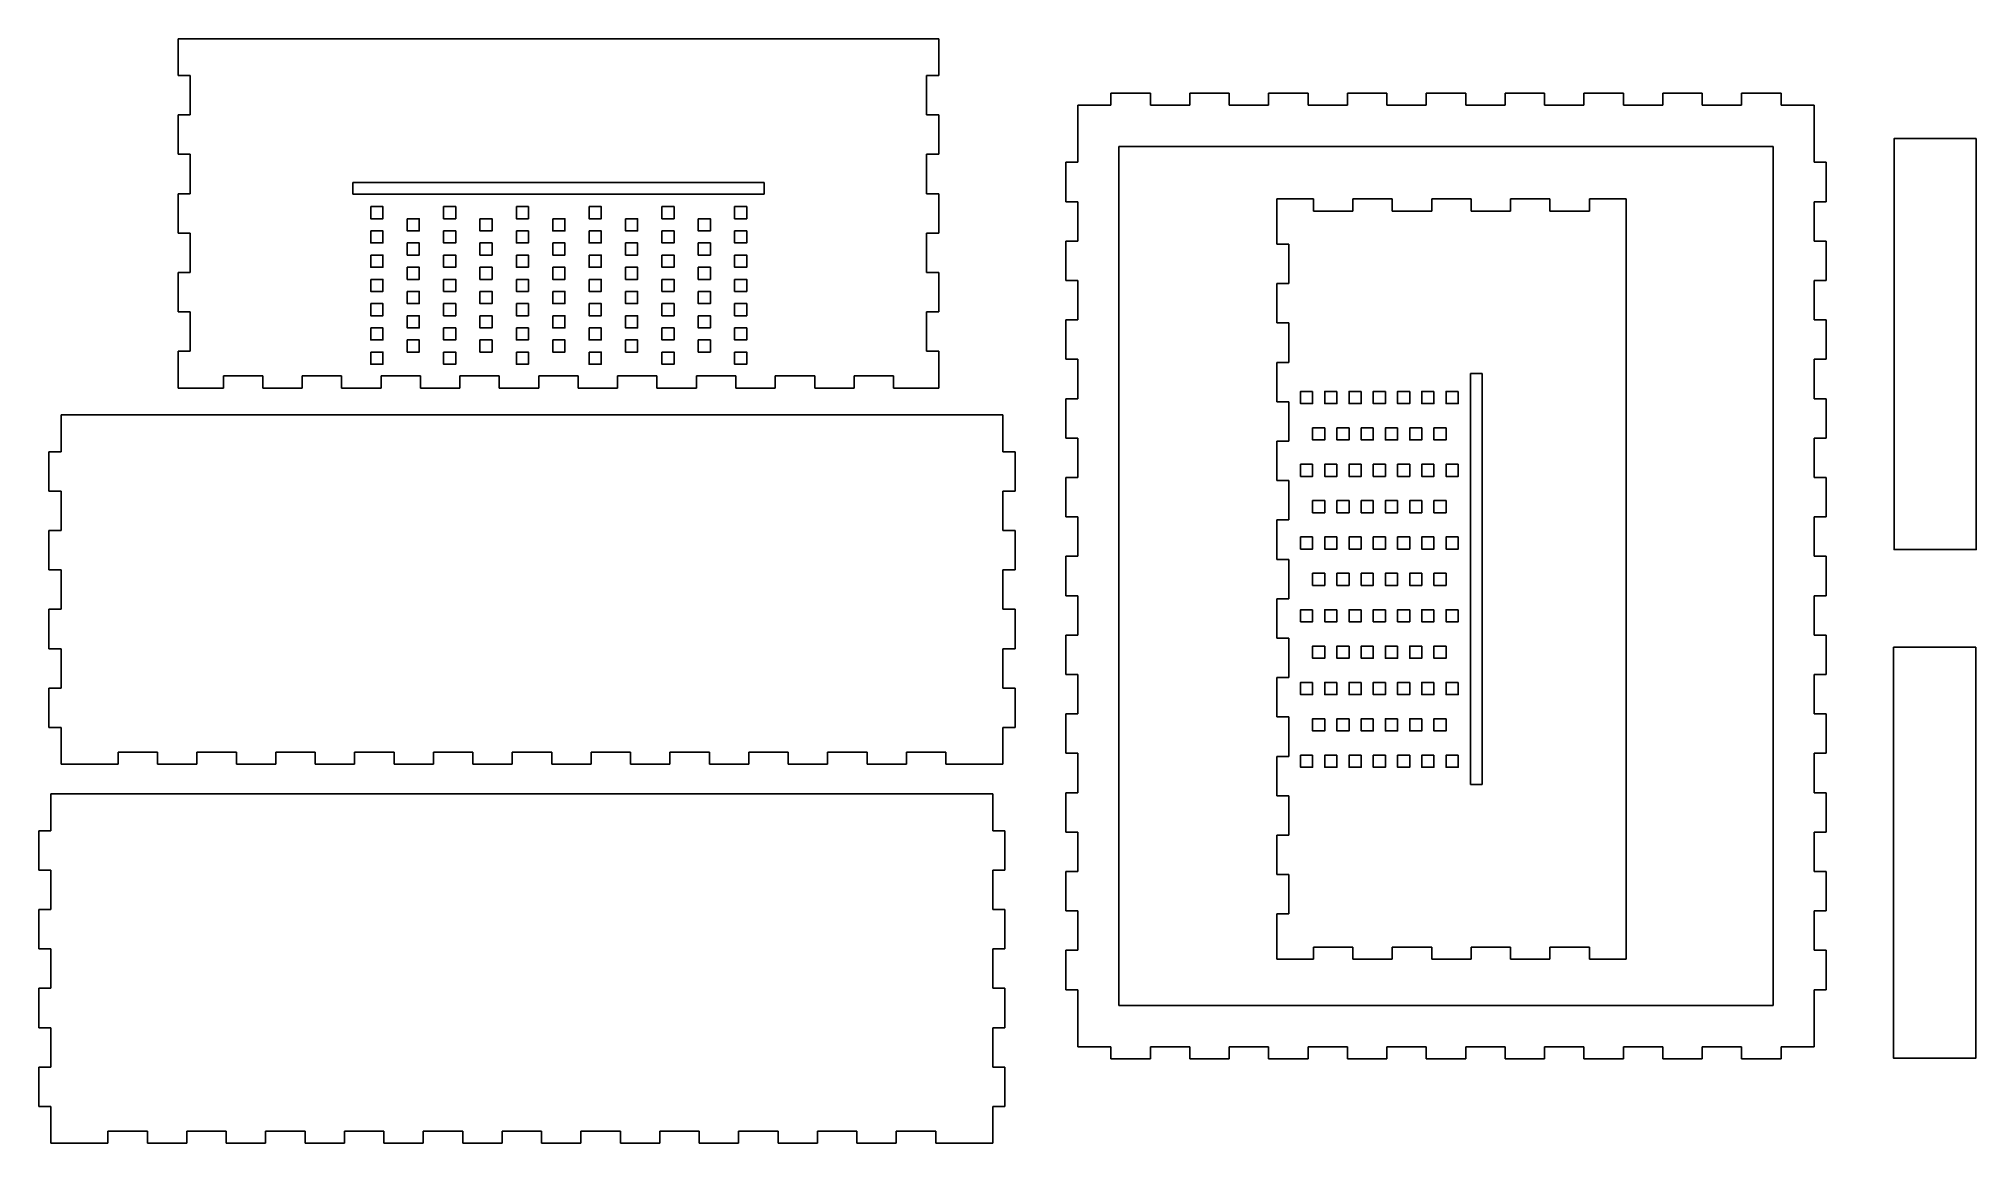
# Model space of a CAD drawing. Header units: millimetres. Extents: x 123 to 1065, y -8 to 530.
import ezdxf

# ---------------------------------------------------------------- set-up
doc = ezdxf.new("R2010")
doc.units = ezdxf.units.MM
doc.header["$MEASUREMENT"] = 0
doc.layers.get('0').update_dxf_attribs({"linetype": 'CONTINUOUS'})
for name, color, linetype in [('back_outsideCutPath', 7, 'CONTINUOUS'), ('bottom_outsideCutPath', 7, 'CONTINUOUS'), ('left_outsideCutPath', 7, 'CONTINUOUS'), ('right_outsideCutPath', 7, 'CONTINUOUS')]:
    doc.layers.add(name, color=color, linetype=linetype)

msp = doc.modelspace()

# ---------------------------------------------------------------- linework, layer by layer
at = {"linetype": 'Continuous'}
for p, q in [((648.43, 477.44), (966.63, 477.44)), ((648.43, 477.44), (648.43, 59.24)), ((966.63, 59.24), (966.63, 477.44)), ((375.78, 459.82), (275.78, 459.82)), ((275.78, 459.82), (275.78, 454.12)), ((275.78, 454.12), (475.78, 454.12)), ((475.78, 459.82), (375.78, 459.82)), ((475.78, 454.12), (475.78, 459.82)), ((825.18, 366.85), (819.48, 366.85)), ((819.48, 366.85), (819.48, 166.85)), ((825.18, 266.85), (825.18, 366.85)), ((825.18, 166.85), (825.18, 266.85)), ((819.48, 166.85), (825.18, 166.85)), ((648.43, 59.24), (966.63, 59.24))]:
    msp.add_line(p, q, dxfattribs=at)
for points in [[(1065.48, 481.19), (1065.48, 281.19), (1025.48, 281.19), (1025.48, 481.19)], [(284.5, 448.11), (290.4, 448.11), (290.4, 442.21), (284.5, 442.21)], [(319.9, 448.11), (325.8, 448.11), (325.8, 442.21), (319.9, 442.21)], [(355.3, 448.11), (361.2, 448.11), (361.2, 442.21), (355.3, 442.21)], [(390.7, 448.11), (396.6, 448.11), (396.6, 442.21), (390.7, 442.21)], [(426.1, 448.11), (432, 448.11), (432, 442.21), (426.1, 442.21)], [(461.5, 448.11), (467.4, 448.11), (467.4, 442.21), (461.5, 442.21)], [(284.5, 436.31), (290.4, 436.31), (290.4, 430.41), (284.5, 430.41)], [(302.2, 442.21), (308.1, 442.21), (308.1, 436.31), (302.2, 436.31)], [(319.9, 436.31), (325.8, 436.31), (325.8, 430.41), (319.9, 430.41)], [(337.6, 442.21), (343.5, 442.21), (343.5, 436.31), (337.6, 436.31)], [(355.3, 436.31), (361.2, 436.31), (361.2, 430.41), (355.3, 430.41)], [(373, 442.21), (378.9, 442.21), (378.9, 436.31), (373, 436.31)], [(390.7, 436.31), (396.6, 436.31), (396.6, 430.41), (390.7, 430.41)], [(408.4, 442.21), (414.3, 442.21), (414.3, 436.31), (408.4, 436.31)], [(426.1, 436.31), (432, 436.31), (432, 430.41), (426.1, 430.41)], [(443.8, 442.21), (449.7, 442.21), (449.7, 436.31), (443.8, 436.31)], [(461.5, 436.31), (467.4, 436.31), (467.4, 430.41), (461.5, 430.41)], [(284.5, 424.51), (290.4, 424.51), (290.4, 418.61), (284.5, 418.61)], [(302.2, 430.41), (308.1, 430.41), (308.1, 424.51), (302.2, 424.51)], [(319.9, 424.51), (325.8, 424.51), (325.8, 418.61), (319.9, 418.61)], [(337.6, 430.41), (343.5, 430.41), (343.5, 424.51), (337.6, 424.51)], [(355.3, 424.51), (361.2, 424.51), (361.2, 418.61), (355.3, 418.61)], [(373, 430.41), (378.9, 430.41), (378.9, 424.51), (373, 424.51)], [(390.7, 424.51), (396.6, 424.51), (396.6, 418.61), (390.7, 418.61)], [(408.4, 430.41), (414.3, 430.41), (414.3, 424.51), (408.4, 424.51)], [(426.1, 424.51), (432, 424.51), (432, 418.61), (426.1, 418.61)], [(443.8, 430.41), (449.7, 430.41), (449.7, 424.51), (443.8, 424.51)], [(461.5, 424.51), (467.4, 424.51), (467.4, 418.61), (461.5, 418.61)], [(302.2, 418.61), (308.1, 418.61), (308.1, 412.71), (302.2, 412.71)], [(337.6, 418.61), (343.5, 418.61), (343.5, 412.71), (337.6, 412.71)], [(373, 418.61), (378.9, 418.61), (378.9, 412.71), (373, 412.71)], [(408.4, 418.61), (414.3, 418.61), (414.3, 412.71), (408.4, 412.71)], [(443.8, 418.61), (449.7, 418.61), (449.7, 412.71), (443.8, 412.71)], [(284.5, 412.71), (290.4, 412.71), (290.4, 406.81), (284.5, 406.81)], [(302.2, 406.81), (308.1, 406.81), (308.1, 400.91), (302.2, 400.91)], [(319.9, 412.71), (325.8, 412.71), (325.8, 406.81), (319.9, 406.81)], [(337.6, 406.81), (343.5, 406.81), (343.5, 400.91), (337.6, 400.91)], [(355.3, 412.71), (361.2, 412.71), (361.2, 406.81), (355.3, 406.81)], [(373, 406.81), (378.9, 406.81), (378.9, 400.91), (373, 400.91)], [(390.7, 412.71), (396.6, 412.71), (396.6, 406.81), (390.7, 406.81)], [(408.4, 406.81), (414.3, 406.81), (414.3, 400.91), (408.4, 400.91)], [(426.1, 412.71), (432, 412.71), (432, 406.81), (426.1, 406.81)], [(443.8, 406.81), (449.7, 406.81), (449.7, 400.91), (443.8, 400.91)], [(461.5, 412.71), (467.4, 412.71), (467.4, 406.81), (461.5, 406.81)], [(284.5, 400.91), (290.4, 400.91), (290.4, 395.01), (284.5, 395.01)], [(319.9, 400.91), (325.8, 400.91), (325.8, 395.01), (319.9, 395.01)], [(355.3, 400.91), (361.2, 400.91), (361.2, 395.01), (355.3, 395.01)], [(390.7, 400.91), (396.6, 400.91), (396.6, 395.01), (390.7, 395.01)], [(426.1, 400.91), (432, 400.91), (432, 395.01), (426.1, 395.01)], [(461.5, 400.91), (467.4, 400.91), (467.4, 395.01), (461.5, 395.01)], [(284.5, 389.11), (290.4, 389.11), (290.4, 383.21), (284.5, 383.21)], [(302.2, 395.01), (308.1, 395.01), (308.1, 389.11), (302.2, 389.11)], [(319.9, 389.11), (325.8, 389.11), (325.8, 383.21), (319.9, 383.21)], [(337.6, 395.01), (343.5, 395.01), (343.5, 389.11), (337.6, 389.11)], [(355.3, 389.11), (361.2, 389.11), (361.2, 383.21), (355.3, 383.21)], [(373, 395.01), (378.9, 395.01), (378.9, 389.11), (373, 389.11)], [(390.7, 389.11), (396.6, 389.11), (396.6, 383.21), (390.7, 383.21)], [(408.4, 395.01), (414.3, 395.01), (414.3, 389.11), (408.4, 389.11)], [(426.1, 389.11), (432, 389.11), (432, 383.21), (426.1, 383.21)], [(443.8, 395.01), (449.7, 395.01), (449.7, 389.11), (443.8, 389.11)], [(461.5, 389.11), (467.4, 389.11), (467.4, 383.21), (461.5, 383.21)], [(284.5, 377.31), (290.4, 377.31), (290.4, 371.41), (284.5, 371.41)], [(302.2, 383.21), (308.1, 383.21), (308.1, 377.31), (302.2, 377.31)], [(319.9, 377.31), (325.8, 377.31), (325.8, 371.41), (319.9, 371.41)], [(337.6, 383.21), (343.5, 383.21), (343.5, 377.31), (337.6, 377.31)], [(355.3, 377.31), (361.2, 377.31), (361.2, 371.41), (355.3, 371.41)], [(373, 383.21), (378.9, 383.21), (378.9, 377.31), (373, 377.31)], [(390.7, 377.31), (396.6, 377.31), (396.6, 371.41), (390.7, 371.41)], [(408.4, 383.21), (414.3, 383.21), (414.3, 377.31), (408.4, 377.31)], [(426.1, 377.31), (432, 377.31), (432, 371.41), (426.1, 371.41)], [(443.8, 383.21), (449.7, 383.21), (449.7, 377.31), (443.8, 377.31)], [(461.5, 377.31), (467.4, 377.31), (467.4, 371.41), (461.5, 371.41)], [(742.67, 358.13), (742.67, 352.23), (736.77, 352.23), (736.77, 358.13)], [(754.47, 358.13), (754.47, 352.23), (748.57, 352.23), (748.57, 358.13)], [(766.27, 358.13), (766.27, 352.23), (760.37, 352.23), (760.37, 358.13)], [(778.07, 358.13), (778.07, 352.23), (772.17, 352.23), (772.17, 358.13)], [(789.87, 358.13), (789.87, 352.23), (783.97, 352.23), (783.97, 358.13)], [(801.67, 358.13), (801.67, 352.23), (795.77, 352.23), (795.77, 358.13)], [(813.47, 358.13), (813.47, 352.23), (807.57, 352.23), (807.57, 358.13)], [(748.57, 340.43), (748.57, 334.53), (742.67, 334.53), (742.67, 340.43)], [(760.37, 340.43), (760.37, 334.53), (754.47, 334.53), (754.47, 340.43)], [(772.17, 340.43), (772.17, 334.53), (766.27, 334.53), (766.27, 340.43)], [(783.97, 340.43), (783.97, 334.53), (778.07, 334.53), (778.07, 340.43)], [(795.77, 340.43), (795.77, 334.53), (789.87, 334.53), (789.87, 340.43)], [(807.57, 340.43), (807.57, 334.53), (801.67, 334.53), (801.67, 340.43)], [(742.67, 322.73), (742.67, 316.83), (736.77, 316.83), (736.77, 322.73)], [(754.47, 322.73), (754.47, 316.83), (748.57, 316.83), (748.57, 322.73)], [(766.27, 322.73), (766.27, 316.83), (760.37, 316.83), (760.37, 322.73)], [(778.07, 322.73), (778.07, 316.83), (772.17, 316.83), (772.17, 322.73)], [(789.87, 322.73), (789.87, 316.83), (783.97, 316.83), (783.97, 322.73)], [(801.67, 322.73), (801.67, 316.83), (795.77, 316.83), (795.77, 322.73)], [(813.47, 322.73), (813.47, 316.83), (807.57, 316.83), (807.57, 322.73)], [(748.57, 305.03), (748.57, 299.13), (742.67, 299.13), (742.67, 305.03)], [(760.37, 305.03), (760.37, 299.13), (754.47, 299.13), (754.47, 305.03)], [(772.17, 305.03), (772.17, 299.13), (766.27, 299.13), (766.27, 305.03)], [(783.97, 305.03), (783.97, 299.13), (778.07, 299.13), (778.07, 305.03)], [(795.77, 305.03), (795.77, 299.13), (789.87, 299.13), (789.87, 305.03)], [(807.57, 305.03), (807.57, 299.13), (801.67, 299.13), (801.67, 305.03)], [(742.67, 287.33), (742.67, 281.43), (736.77, 281.43), (736.77, 287.33)], [(754.47, 287.33), (754.47, 281.43), (748.57, 281.43), (748.57, 287.33)], [(766.27, 287.33), (766.27, 281.43), (760.37, 281.43), (760.37, 287.33)], [(778.07, 287.33), (778.07, 281.43), (772.17, 281.43), (772.17, 287.33)], [(789.87, 287.33), (789.87, 281.43), (783.97, 281.43), (783.97, 287.33)], [(801.67, 287.33), (801.67, 281.43), (795.77, 281.43), (795.77, 287.33)], [(813.47, 287.33), (813.47, 281.43), (807.57, 281.43), (807.57, 287.33)], [(748.57, 269.63), (748.57, 263.73), (742.67, 263.73), (742.67, 269.63)], [(760.37, 269.63), (760.37, 263.73), (754.47, 263.73), (754.47, 269.63)], [(772.17, 269.63), (772.17, 263.73), (766.27, 263.73), (766.27, 269.63)], [(783.97, 269.63), (783.97, 263.73), (778.07, 263.73), (778.07, 269.63)], [(795.77, 269.63), (795.77, 263.73), (789.87, 263.73), (789.87, 269.63)], [(807.57, 269.63), (807.57, 263.73), (801.67, 263.73), (801.67, 269.63)], [(742.67, 251.93), (742.67, 246.03), (736.77, 246.03), (736.77, 251.93)], [(754.47, 251.93), (754.47, 246.03), (748.57, 246.03), (748.57, 251.93)], [(766.27, 251.93), (766.27, 246.03), (760.37, 246.03), (760.37, 251.93)], [(778.07, 251.93), (778.07, 246.03), (772.17, 246.03), (772.17, 251.93)], [(789.87, 251.93), (789.87, 246.03), (783.97, 246.03), (783.97, 251.93)], [(801.67, 251.93), (801.67, 246.03), (795.77, 246.03), (795.77, 251.93)], [(813.47, 251.93), (813.47, 246.03), (807.57, 246.03), (807.57, 251.93)], [(748.57, 234.23), (748.57, 228.33), (742.67, 228.33), (742.67, 234.23)], [(760.37, 234.23), (760.37, 228.33), (754.47, 228.33), (754.47, 234.23)], [(772.17, 234.23), (772.17, 228.33), (766.27, 228.33), (766.27, 234.23)], [(783.97, 234.23), (783.97, 228.33), (778.07, 228.33), (778.07, 234.23)], [(795.77, 234.23), (795.77, 228.33), (789.87, 228.33), (789.87, 234.23)], [(807.57, 234.23), (807.57, 228.33), (801.67, 228.33), (801.67, 234.23)], [(1065.24, 233.66), (1065.24, 33.66), (1025.24, 33.66), (1025.24, 233.66)], [(742.67, 216.53), (742.67, 210.63), (736.77, 210.63), (736.77, 216.53)], [(754.47, 216.53), (754.47, 210.63), (748.57, 210.63), (748.57, 216.53)], [(766.27, 216.53), (766.27, 210.63), (760.37, 210.63), (760.37, 216.53)], [(778.07, 216.53), (778.07, 210.63), (772.17, 210.63), (772.17, 216.53)], [(789.87, 216.53), (789.87, 210.63), (783.97, 210.63), (783.97, 216.53)], [(801.67, 216.53), (801.67, 210.63), (795.77, 210.63), (795.77, 216.53)], [(813.47, 216.53), (813.47, 210.63), (807.57, 210.63), (807.57, 216.53)], [(748.57, 198.83), (748.57, 192.93), (742.67, 192.93), (742.67, 198.83)], [(760.37, 198.83), (760.37, 192.93), (754.47, 192.93), (754.47, 198.83)], [(772.17, 198.83), (772.17, 192.93), (766.27, 192.93), (766.27, 198.83)], [(783.97, 198.83), (783.97, 192.93), (778.07, 192.93), (778.07, 198.83)], [(795.77, 198.83), (795.77, 192.93), (789.87, 192.93), (789.87, 198.83)], [(807.57, 198.83), (807.57, 192.93), (801.67, 192.93), (801.67, 198.83)], [(742.67, 181.13), (742.67, 175.23), (736.77, 175.23), (736.77, 181.13)], [(754.47, 181.13), (754.47, 175.23), (748.57, 175.23), (748.57, 181.13)], [(766.27, 181.13), (766.27, 175.23), (760.37, 175.23), (760.37, 181.13)], [(778.07, 181.13), (778.07, 175.23), (772.17, 175.23), (772.17, 181.13)], [(789.87, 181.13), (789.87, 175.23), (783.97, 175.23), (783.97, 181.13)], [(801.67, 181.13), (801.67, 175.23), (795.77, 175.23), (795.77, 181.13)], [(813.47, 181.13), (813.47, 175.23), (807.57, 175.23), (807.57, 181.13)]]:
    msp.add_lwpolyline(points, close=True, dxfattribs=at)
at = {"layer": 'back_outsideCutPath'}
for p, q in [((190.78, 529.82), (190.78, 511.93)), ((560.78, 529.82), (190.78, 529.82)), ((560.78, 511.93), (560.78, 529.82)), ((190.78, 511.93), (196.68, 511.93)), ((196.68, 511.93), (196.68, 492.75)), ((554.88, 492.75), (554.88, 511.93)), ((554.88, 511.93), (560.78, 511.93)), ((196.68, 492.75), (190.78, 492.75)), ((190.78, 492.75), (190.78, 473.58)), ((560.78, 492.75), (554.88, 492.75)), ((560.78, 473.58), (560.78, 492.75)), ((190.78, 473.58), (196.68, 473.58)), ((196.68, 473.58), (196.68, 454.4)), ((554.88, 454.4), (554.88, 473.58)), ((554.88, 473.58), (560.78, 473.58)), ((196.68, 454.4), (190.78, 454.4)), ((190.78, 454.4), (190.78, 435.23)), ((560.78, 454.4), (554.88, 454.4)), ((560.78, 435.23), (560.78, 454.4)), ((743.07, 451.85), (725.18, 451.85)), ((725.18, 451.85), (725.18, 429.83)), ((743.07, 445.95), (743.07, 451.85)), ((762.24, 445.95), (743.07, 445.95)), ((781.42, 451.85), (762.24, 451.85)), ((762.24, 451.85), (762.24, 445.95)), ((781.42, 445.95), (781.42, 451.85)), ((800.59, 445.95), (781.42, 445.95)), ((819.77, 451.85), (800.59, 451.85)), ((800.59, 451.85), (800.59, 445.95)), ((819.77, 445.95), (819.77, 451.85)), ((838.94, 445.95), (819.77, 445.95)), ((858.12, 451.85), (838.94, 451.85)), ((838.94, 451.85), (838.94, 445.95)), ((858.12, 445.95), (858.12, 451.85)), ((877.29, 445.95), (858.12, 445.95)), ((895.18, 451.85), (877.29, 451.85)), ((877.29, 451.85), (877.29, 445.95)), ((895.18, 81.85), (895.18, 451.85)), ((190.78, 435.23), (196.68, 435.23)), ((196.68, 435.23), (196.68, 416.05)), ((554.88, 416.05), (554.88, 435.23)), ((554.88, 435.23), (560.78, 435.23)), ((725.18, 429.83), (731.08, 429.83)), ((731.08, 429.83), (731.08, 410.66)), ((196.68, 416.05), (190.78, 416.05)), ((190.78, 416.05), (190.78, 396.88)), ((560.78, 416.05), (554.88, 416.05)), ((560.78, 396.88), (560.78, 416.05)), ((731.08, 410.66), (725.18, 410.66)), ((725.18, 410.66), (725.18, 391.48)), ((190.78, 396.88), (196.68, 396.88)), ((196.68, 396.88), (196.68, 377.7)), ((554.88, 377.7), (554.88, 396.88)), ((554.88, 396.88), (560.78, 396.88)), ((725.18, 391.48), (731.08, 391.48)), ((731.08, 391.48), (731.08, 372.31)), ((196.68, 377.7), (190.78, 377.7)), ((190.78, 377.7), (190.78, 359.82)), ((560.78, 377.7), (554.88, 377.7)), ((560.78, 359.82), (560.78, 377.7)), ((731.08, 372.31), (725.18, 372.31)), ((725.18, 372.31), (725.18, 353.13)), ((190.78, 359.82), (212.79, 359.82)), ((212.79, 359.82), (212.79, 365.72)), ((212.79, 365.72), (231.97, 365.72)), ((231.97, 365.72), (231.97, 359.82)), ((231.97, 359.82), (251.14, 359.82)), ((251.14, 359.82), (251.14, 365.72)), ((251.14, 365.72), (270.32, 365.72)), ((270.32, 365.72), (270.32, 359.82)), ((270.32, 359.82), (289.49, 359.82)), ((289.49, 359.82), (289.49, 365.72)), ((289.49, 365.72), (308.67, 365.72)), ((308.67, 365.72), (308.67, 359.82)), ((308.67, 359.82), (327.84, 359.82)), ((327.84, 359.82), (327.84, 365.72)), ((327.84, 365.72), (347.02, 365.72)), ((347.02, 365.72), (347.02, 359.82)), ((347.02, 359.82), (366.19, 359.82)), ((366.19, 359.82), (366.19, 365.72)), ((366.19, 365.72), (385.37, 365.72)), ((385.37, 365.72), (385.37, 359.82)), ((385.37, 359.82), (404.54, 359.82)), ((404.54, 359.82), (404.54, 365.72)), ((404.54, 365.72), (423.72, 365.72)), ((423.72, 365.72), (423.72, 359.82)), ((423.72, 359.82), (442.89, 359.82)), ((442.89, 359.82), (442.89, 365.72)), ((442.89, 365.72), (462.07, 365.72)), ((462.07, 365.72), (462.07, 359.82)), ((462.07, 359.82), (481.24, 359.82)), ((481.24, 359.82), (481.24, 365.72)), ((481.24, 365.72), (500.42, 365.72)), ((500.42, 365.72), (500.42, 359.82)), ((500.42, 359.82), (519.59, 359.82)), ((519.59, 359.82), (519.59, 365.72)), ((519.59, 365.72), (538.77, 365.72)), ((538.77, 365.72), (538.77, 359.82)), ((538.77, 359.82), (560.78, 359.82)), ((725.18, 353.13), (731.08, 353.13)), ((731.08, 353.13), (731.08, 333.96)), ((731.08, 333.96), (725.18, 333.96)), ((725.18, 333.96), (725.18, 314.78)), ((725.18, 314.78), (731.08, 314.78)), ((731.08, 314.78), (731.08, 295.61)), ((731.08, 295.61), (725.18, 295.61)), ((725.18, 295.61), (725.18, 276.43)), ((725.18, 276.43), (731.08, 276.43)), ((731.08, 276.43), (731.08, 257.26)), ((731.08, 257.26), (725.18, 257.26)), ((725.18, 257.26), (725.18, 238.08)), ((725.18, 238.08), (731.08, 238.08)), ((731.08, 238.08), (731.08, 218.91)), ((731.08, 218.91), (725.18, 218.91)), ((725.18, 218.91), (725.18, 199.73)), ((725.18, 199.73), (731.08, 199.73)), ((731.08, 199.73), (731.08, 180.56)), ((731.08, 180.56), (725.18, 180.56)), ((725.18, 180.56), (725.18, 161.38)), ((725.18, 161.38), (731.08, 161.38)), ((731.08, 161.38), (731.08, 142.21)), ((731.08, 142.21), (725.18, 142.21)), ((725.18, 142.21), (725.18, 123.03)), ((725.18, 123.03), (731.08, 123.03)), ((731.08, 123.03), (731.08, 103.86)), ((731.08, 103.86), (725.18, 103.86)), ((725.18, 103.86), (725.18, 81.85)), ((743.07, 81.85), (743.07, 87.75)), ((743.07, 87.75), (762.24, 87.75)), ((762.24, 87.75), (762.24, 81.85)), ((781.42, 81.85), (781.42, 87.75)), ((781.42, 87.75), (800.59, 87.75)), ((800.59, 87.75), (800.59, 81.85)), ((819.77, 81.85), (819.77, 87.75)), ((819.77, 87.75), (838.94, 87.75)), ((838.94, 87.75), (838.94, 81.85)), ((858.12, 81.85), (858.12, 87.75)), ((858.12, 87.75), (877.29, 87.75)), ((877.29, 87.75), (877.29, 81.85)), ((725.18, 81.85), (743.07, 81.85)), ((762.24, 81.85), (781.42, 81.85)), ((800.59, 81.85), (819.77, 81.85)), ((838.94, 81.85), (858.12, 81.85)), ((877.29, 81.85), (895.18, 81.85))]:
    msp.add_line(p, q, dxfattribs=at)
at = {"layer": 'bottom_outsideCutPath'}
for p, q in [((663.72, 503.34), (644.54, 503.34)), ((644.54, 503.34), (644.54, 497.44)), ((663.72, 497.44), (663.72, 503.34)), ((702.07, 503.34), (682.89, 503.34)), ((682.89, 503.34), (682.89, 497.44)), ((702.07, 497.44), (702.07, 503.34)), ((740.42, 503.34), (721.24, 503.34)), ((721.24, 503.34), (721.24, 497.44)), ((740.42, 497.44), (740.42, 503.34)), ((778.77, 503.34), (759.59, 503.34)), ((759.59, 503.34), (759.59, 497.44)), ((778.77, 497.44), (778.77, 503.34)), ((817.12, 503.34), (797.94, 503.34)), ((797.94, 503.34), (797.94, 497.44)), ((817.12, 497.44), (817.12, 503.34)), ((855.47, 503.34), (836.29, 503.34)), ((836.29, 503.34), (836.29, 497.44)), ((855.47, 497.44), (855.47, 503.34)), ((893.82, 503.34), (874.64, 503.34)), ((874.64, 503.34), (874.64, 497.44)), ((893.82, 497.44), (893.82, 503.34)), ((932.17, 503.34), (912.99, 503.34)), ((912.99, 503.34), (912.99, 497.44)), ((932.17, 497.44), (932.17, 503.34)), ((970.52, 503.34), (951.34, 503.34)), ((951.34, 503.34), (951.34, 497.44)), ((970.52, 497.44), (970.52, 503.34)), ((628.43, 497.44), (628.43, 469.68)), ((644.54, 497.44), (628.43, 497.44)), ((682.89, 497.44), (663.72, 497.44)), ((721.24, 497.44), (702.07, 497.44)), ((759.59, 497.44), (740.42, 497.44)), ((797.94, 497.44), (778.77, 497.44)), ((836.29, 497.44), (817.12, 497.44)), ((874.64, 497.44), (855.47, 497.44)), ((912.99, 497.44), (893.82, 497.44)), ((951.34, 497.44), (932.17, 497.44)), ((986.63, 497.44), (970.52, 497.44)), ((986.63, 488.85), (986.63, 497.44)), ((986.63, 469.68), (986.63, 488.85)), ((628.43, 469.68), (622.53, 469.68)), ((622.53, 469.68), (622.53, 450.5)), ((992.53, 469.68), (986.63, 469.68)), ((992.53, 450.5), (992.53, 469.68)), ((622.53, 450.5), (628.43, 450.5)), ((628.43, 450.5), (628.43, 431.33)), ((986.63, 431.33), (986.63, 450.5)), ((986.63, 450.5), (992.53, 450.5)), ((628.43, 431.33), (622.53, 431.33)), ((622.53, 431.33), (622.53, 412.15)), ((992.53, 431.33), (986.63, 431.33)), ((992.53, 412.15), (992.53, 431.33)), ((622.53, 412.15), (628.43, 412.15)), ((628.43, 412.15), (628.43, 392.98)), ((986.63, 392.98), (986.63, 412.15)), ((986.63, 412.15), (992.53, 412.15)), ((628.43, 392.98), (622.53, 392.98)), ((622.53, 392.98), (622.53, 373.8)), ((992.53, 392.98), (986.63, 392.98)), ((992.53, 373.8), (992.53, 392.98)), ((622.53, 373.8), (628.43, 373.8)), ((628.43, 373.8), (628.43, 354.63)), ((986.63, 354.63), (986.63, 373.8)), ((986.63, 373.8), (992.53, 373.8)), ((628.43, 354.63), (622.53, 354.63)), ((622.53, 354.63), (622.53, 335.45)), ((992.53, 354.63), (986.63, 354.63)), ((992.53, 335.45), (992.53, 354.63)), ((622.53, 335.45), (628.43, 335.45)), ((628.43, 335.45), (628.43, 316.28)), ((986.63, 316.28), (986.63, 335.45)), ((986.63, 335.45), (992.53, 335.45)), ((628.43, 316.28), (622.53, 316.28)), ((622.53, 316.28), (622.53, 297.1)), ((992.53, 316.28), (986.63, 316.28)), ((992.53, 297.1), (992.53, 316.28)), ((622.53, 297.1), (628.43, 297.1)), ((628.43, 297.1), (628.43, 277.93)), ((986.63, 277.93), (986.63, 297.1)), ((986.63, 297.1), (992.53, 297.1)), ((628.43, 277.93), (622.53, 277.93)), ((622.53, 277.93), (622.53, 258.75)), ((992.53, 277.93), (986.63, 277.93)), ((992.53, 258.75), (992.53, 277.93)), ((622.53, 258.75), (628.43, 258.75)), ((628.43, 258.75), (628.43, 239.58)), ((986.63, 239.58), (986.63, 258.75)), ((986.63, 258.75), (992.53, 258.75)), ((628.43, 239.58), (622.53, 239.58)), ((622.53, 239.58), (622.53, 220.4)), ((992.53, 239.58), (986.63, 239.58)), ((992.53, 220.4), (992.53, 239.58)), ((622.53, 220.4), (628.43, 220.4)), ((628.43, 220.4), (628.43, 201.23)), ((986.63, 201.23), (986.63, 220.4)), ((986.63, 220.4), (992.53, 220.4)), ((628.43, 201.23), (622.53, 201.23)), ((622.53, 201.23), (622.53, 182.05)), ((992.53, 201.23), (986.63, 201.23)), ((992.53, 182.05), (992.53, 201.23)), ((622.53, 182.05), (628.43, 182.05)), ((628.43, 182.05), (628.43, 162.88)), ((986.63, 162.88), (986.63, 182.05)), ((986.63, 182.05), (992.53, 182.05)), ((628.43, 162.88), (622.53, 162.88)), ((622.53, 162.88), (622.53, 143.7)), ((992.53, 162.88), (986.63, 162.88)), ((992.53, 143.7), (992.53, 162.88)), ((622.53, 143.7), (628.43, 143.7)), ((628.43, 143.7), (628.43, 124.53)), ((986.63, 124.53), (986.63, 143.7)), ((986.63, 143.7), (992.53, 143.7)), ((628.43, 124.53), (622.53, 124.53)), ((622.53, 124.53), (622.53, 105.35)), ((992.53, 124.53), (986.63, 124.53)), ((992.53, 105.35), (992.53, 124.53)), ((622.53, 105.35), (628.43, 105.35)), ((628.43, 105.35), (628.43, 86.18)), ((986.63, 86.18), (986.63, 105.35)), ((986.63, 105.35), (992.53, 105.35)), ((628.43, 86.18), (622.53, 86.18)), ((622.53, 86.18), (622.53, 67)), ((992.53, 86.18), (986.63, 86.18)), ((992.53, 67), (992.53, 86.18)), ((622.53, 67), (628.43, 67)), ((628.43, 67), (628.43, 47.83)), ((986.63, 39.24), (986.63, 67)), ((986.63, 67), (992.53, 67)), ((628.43, 47.83), (628.43, 39.24)), ((628.43, 39.24), (644.54, 39.24)), ((644.54, 39.24), (644.54, 33.34)), ((663.72, 33.34), (663.72, 39.24)), ((663.72, 39.24), (682.89, 39.24)), ((682.89, 39.24), (682.89, 33.34)), ((702.07, 33.34), (702.07, 39.24)), ((702.07, 39.24), (721.24, 39.24)), ((721.24, 39.24), (721.24, 33.34)), ((740.42, 33.34), (740.42, 39.24)), ((740.42, 39.24), (759.59, 39.24)), ((759.59, 39.24), (759.59, 33.34)), ((778.77, 33.34), (778.77, 39.24)), ((778.77, 39.24), (797.94, 39.24)), ((797.94, 39.24), (797.94, 33.34)), ((817.12, 33.34), (817.12, 39.24)), ((817.12, 39.24), (836.29, 39.24)), ((836.29, 39.24), (836.29, 33.34)), ((855.47, 33.34), (855.47, 39.24)), ((855.47, 39.24), (874.64, 39.24)), ((874.64, 39.24), (874.64, 33.34)), ((893.82, 33.34), (893.82, 39.24)), ((893.82, 39.24), (912.99, 39.24)), ((912.99, 39.24), (912.99, 33.34)), ((932.17, 33.34), (932.17, 39.24)), ((932.17, 39.24), (951.34, 39.24)), ((951.34, 39.24), (951.34, 33.34)), ((970.52, 33.34), (970.52, 39.24)), ((970.52, 39.24), (986.63, 39.24)), ((644.54, 33.34), (663.72, 33.34)), ((682.89, 33.34), (702.07, 33.34)), ((721.24, 33.34), (740.42, 33.34)), ((759.59, 33.34), (778.77, 33.34)), ((797.94, 33.34), (817.12, 33.34)), ((836.29, 33.34), (855.47, 33.34)), ((874.64, 33.34), (893.82, 33.34)), ((912.99, 33.34), (932.17, 33.34)), ((951.34, 33.34), (970.52, 33.34))]:
    msp.add_line(p, q, dxfattribs=at)
at = {"layer": 'left_outsideCutPath'}
for p, q in [((128.87, 162.24), (128.87, 144.36)), ((587.07, 162.24), (128.87, 162.24)), ((587.07, 144.36), (587.07, 162.24)), ((128.87, 144.36), (122.97, 144.36)), ((122.97, 144.36), (122.97, 125.18)), ((592.97, 144.36), (587.07, 144.36)), ((592.97, 125.18), (592.97, 144.36)), ((122.97, 125.18), (128.87, 125.18)), ((128.87, 125.18), (128.87, 106.01)), ((587.07, 106.01), (587.07, 125.18)), ((587.07, 125.18), (592.97, 125.18)), ((128.87, 106.01), (122.97, 106.01)), ((122.97, 106.01), (122.97, 86.83)), ((592.97, 106.01), (587.07, 106.01)), ((592.97, 86.83), (592.97, 106.01)), ((122.97, 86.83), (128.87, 86.83)), ((128.87, 86.83), (128.87, 67.66)), ((587.07, 67.66), (587.07, 86.83)), ((587.07, 86.83), (592.97, 86.83)), ((128.87, 67.66), (122.97, 67.66)), ((122.97, 67.66), (122.97, 48.48)), ((592.97, 67.66), (587.07, 67.66)), ((592.97, 48.48), (592.97, 67.66)), ((122.97, 48.48), (128.87, 48.48)), ((128.87, 48.48), (128.87, 29.31)), ((587.07, 29.31), (587.07, 48.48)), ((587.07, 48.48), (592.97, 48.48)), ((128.87, 29.31), (122.97, 29.31)), ((122.97, 29.31), (122.97, 10.13)), ((592.97, 29.31), (587.07, 29.31)), ((592.97, 10.13), (592.97, 29.31)), ((122.97, 10.13), (128.87, 10.13)), ((128.87, 10.13), (128.87, -7.76)), ((587.07, -7.76), (587.07, 10.13)), ((587.07, 10.13), (592.97, 10.13)), ((128.87, -7.76), (156.63, -7.76)), ((156.63, -7.76), (156.63, -1.86)), ((156.63, -1.86), (175.81, -1.86)), ((175.81, -1.86), (175.81, -7.76)), ((175.81, -7.76), (194.98, -7.76)), ((194.98, -7.76), (194.98, -1.86)), ((194.98, -1.86), (214.16, -1.86)), ((214.16, -1.86), (214.16, -7.76)), ((214.16, -7.76), (233.33, -7.76)), ((233.33, -7.76), (233.33, -1.86)), ((233.33, -1.86), (252.51, -1.86)), ((252.51, -1.86), (252.51, -7.76)), ((252.51, -7.76), (271.68, -7.76)), ((271.68, -7.76), (271.68, -1.86)), ((271.68, -1.86), (290.86, -1.86)), ((290.86, -1.86), (290.86, -7.76)), ((290.86, -7.76), (310.03, -7.76)), ((310.03, -7.76), (310.03, -1.86)), ((310.03, -1.86), (329.21, -1.86)), ((329.21, -1.86), (329.21, -7.76)), ((329.21, -7.76), (348.38, -7.76)), ((348.38, -7.76), (348.38, -1.86)), ((348.38, -1.86), (367.56, -1.86)), ((367.56, -1.86), (367.56, -7.76)), ((367.56, -7.76), (386.73, -7.76)), ((386.73, -7.76), (386.73, -1.86)), ((386.73, -1.86), (405.91, -1.86)), ((405.91, -1.86), (405.91, -7.76)), ((405.91, -7.76), (425.08, -7.76)), ((425.08, -7.76), (425.08, -1.86)), ((425.08, -1.86), (444.26, -1.86)), ((444.26, -1.86), (444.26, -7.76)), ((444.26, -7.76), (463.43, -7.76)), ((463.43, -7.76), (463.43, -1.86)), ((463.43, -1.86), (482.61, -1.86)), ((482.61, -1.86), (482.61, -7.76)), ((482.61, -7.76), (501.78, -7.76)), ((501.78, -7.76), (501.78, -1.86)), ((501.78, -1.86), (520.96, -1.86)), ((520.96, -1.86), (520.96, -7.76)), ((520.96, -7.76), (540.13, -7.76)), ((540.13, -7.76), (540.13, -1.86)), ((540.13, -1.86), (559.31, -1.86)), ((559.31, -1.86), (559.31, -7.76)), ((559.31, -7.76), (578.48, -7.76)), ((578.48, -7.76), (587.07, -7.76))]:
    msp.add_line(p, q, dxfattribs=at)
at = {"layer": 'right_outsideCutPath'}
for p, q in [((133.8, 346.71), (133.8, 328.82)), ((592, 346.71), (133.8, 346.71)), ((592, 328.82), (592, 346.71)), ((133.8, 328.82), (127.9, 328.82)), ((127.9, 328.82), (127.9, 309.64)), ((597.9, 328.82), (592, 328.82)), ((597.9, 309.64), (597.9, 328.82)), ((127.9, 309.64), (133.8, 309.64)), ((133.8, 309.64), (133.8, 290.47)), ((592, 290.47), (592, 309.64)), ((592, 309.64), (597.9, 309.64)), ((133.8, 290.47), (127.9, 290.47)), ((127.9, 290.47), (127.9, 271.29)), ((597.9, 290.47), (592, 290.47)), ((597.9, 271.29), (597.9, 290.47)), ((127.9, 271.29), (133.8, 271.29)), ((133.8, 271.29), (133.8, 252.12)), ((592, 252.12), (592, 271.29)), ((592, 271.29), (597.9, 271.29)), ((133.8, 252.12), (127.9, 252.12)), ((127.9, 252.12), (127.9, 232.94)), ((597.9, 252.12), (592, 252.12)), ((597.9, 232.94), (597.9, 252.12)), ((127.9, 232.94), (133.8, 232.94)), ((133.8, 232.94), (133.8, 213.77)), ((592, 213.77), (592, 232.94)), ((592, 232.94), (597.9, 232.94)), ((133.8, 213.77), (127.9, 213.77)), ((127.9, 213.77), (127.9, 194.59)), ((597.9, 213.77), (592, 213.77)), ((597.9, 194.59), (597.9, 213.77)), ((127.9, 194.59), (133.8, 194.59)), ((133.8, 194.59), (133.8, 176.71)), ((592, 176.71), (592, 194.59)), ((592, 194.59), (597.9, 194.59)), ((161.57, 176.71), (161.57, 182.61)), ((161.57, 182.61), (180.74, 182.61)), ((180.74, 182.61), (180.74, 176.71)), ((199.92, 176.71), (199.92, 182.61)), ((199.92, 182.61), (219.09, 182.61)), ((219.09, 182.61), (219.09, 176.71)), ((238.27, 176.71), (238.27, 182.61)), ((238.27, 182.61), (257.44, 182.61)), ((257.44, 182.61), (257.44, 176.71)), ((276.62, 176.71), (276.62, 182.61)), ((276.62, 182.61), (295.79, 182.61)), ((295.79, 182.61), (295.79, 176.71)), ((314.97, 176.71), (314.97, 182.61)), ((314.97, 182.61), (334.14, 182.61)), ((334.14, 182.61), (334.14, 176.71)), ((353.32, 176.71), (353.32, 182.61)), ((353.32, 182.61), (372.49, 182.61)), ((372.49, 182.61), (372.49, 176.71)), ((391.67, 176.71), (391.67, 182.61)), ((391.67, 182.61), (410.84, 182.61)), ((410.84, 182.61), (410.84, 176.71)), ((430.02, 176.71), (430.02, 182.61)), ((430.02, 182.61), (449.19, 182.61)), ((449.19, 182.61), (449.19, 176.71)), ((468.37, 176.71), (468.37, 182.61)), ((468.37, 182.61), (487.54, 182.61)), ((487.54, 182.61), (487.54, 176.71)), ((506.72, 176.71), (506.72, 182.61)), ((506.72, 182.61), (525.89, 182.61)), ((525.89, 182.61), (525.89, 176.71)), ((545.07, 176.71), (545.07, 182.61)), ((545.07, 182.61), (564.24, 182.61)), ((564.24, 182.61), (564.24, 176.71)), ((133.8, 176.71), (161.57, 176.71)), ((180.74, 176.71), (199.92, 176.71)), ((219.09, 176.71), (238.27, 176.71)), ((257.44, 176.71), (276.62, 176.71)), ((295.79, 176.71), (314.97, 176.71)), ((334.14, 176.71), (353.32, 176.71)), ((372.49, 176.71), (391.67, 176.71)), ((410.84, 176.71), (430.02, 176.71)), ((449.19, 176.71), (468.37, 176.71)), ((487.54, 176.71), (506.72, 176.71)), ((525.89, 176.71), (545.07, 176.71)), ((564.24, 176.71), (583.42, 176.71)), ((583.42, 176.71), (592, 176.71))]:
    msp.add_line(p, q, dxfattribs=at)

doc.saveas('drawing.dxf')
